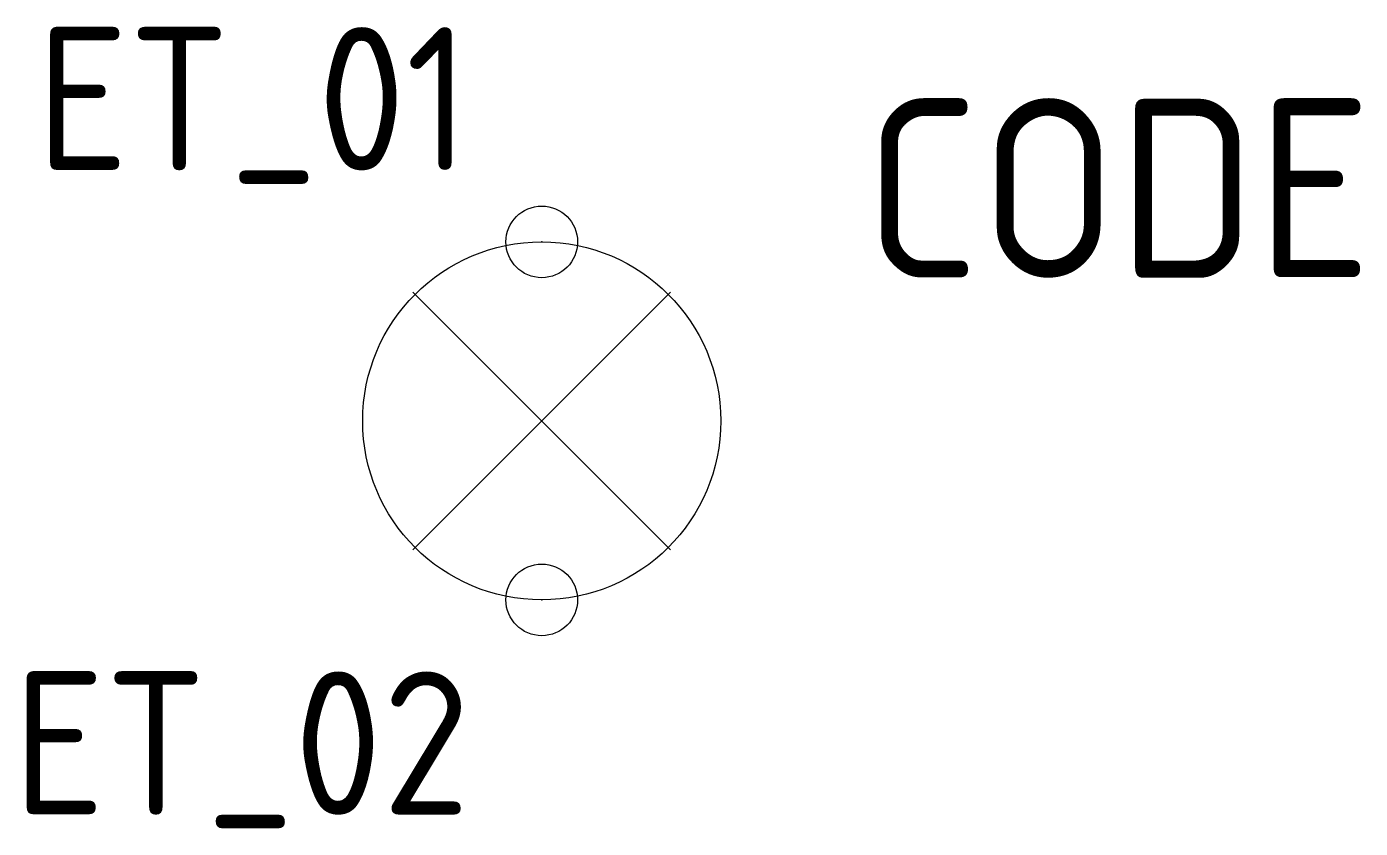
# Model space of a CAD drawing. Extents: x -7.2 to 11.4, y -5.7 to 5.5.
import ezdxf
from ezdxf.enums import TextEntityAlignment as Align

# ---------------------------------------------------------------- set-up
doc = ezdxf.new("R2010")
doc.units = 0
doc.header["$LTSCALE"] = 10
doc.header["$MEASUREMENT"] = 0
doc.header["$PDMODE"] = 32
doc.header["$PDSIZE"] = 1
doc.layers.get('0').update_dxf_attribs({"linetype": 'CONTINUOUS'})
for name, color, linetype in [('C', 7, 'CONTINUOUS'), ('TKST2', 2, 'CONTINUOUS'), ('TKST3', 1, 'CONTINUOUS')]:
    doc.layers.add(name, color=color, linetype=linetype)
doc.styles.get("Standard").update_dxf_attribs({"font": 'ISO8'})

msp = doc.modelspace()

# ---------------------------------------------------------------- linework, layer by layer
for points in [[(-1.8, 1.8), (1.8, -1.8)], [(-1.8, -1.8), (1.8, 1.8)]]:
    msp.add_lwpolyline(points)
msp.add_circle((0, 0), 2.5)
at = {"layer": 'C', "color": 1}
msp.add_point((0, 2.5), dxfattribs=at)
at = {"layer": 'C', "color": 2}
msp.add_point((0, -2.5), dxfattribs=at)

# ---------------------------------------------------------------- texts
at = {"layer": 'TKST2'}
msp.add_attdef('ET_01', text='', height=2, dxfattribs=at).set_placement((-1, 3.5), align=Align.RIGHT)
msp.add_attdef('ET_02', text='', height=2, dxfattribs=at).set_placement((-1, -3.5), align=Align.TOP_RIGHT)
at = {"layer": 'TKST3'}
msp.add_attdef('CODE', (4.5, 2), '-H', height=2.5, dxfattribs=at)

doc.saveas('drawing.dxf')
